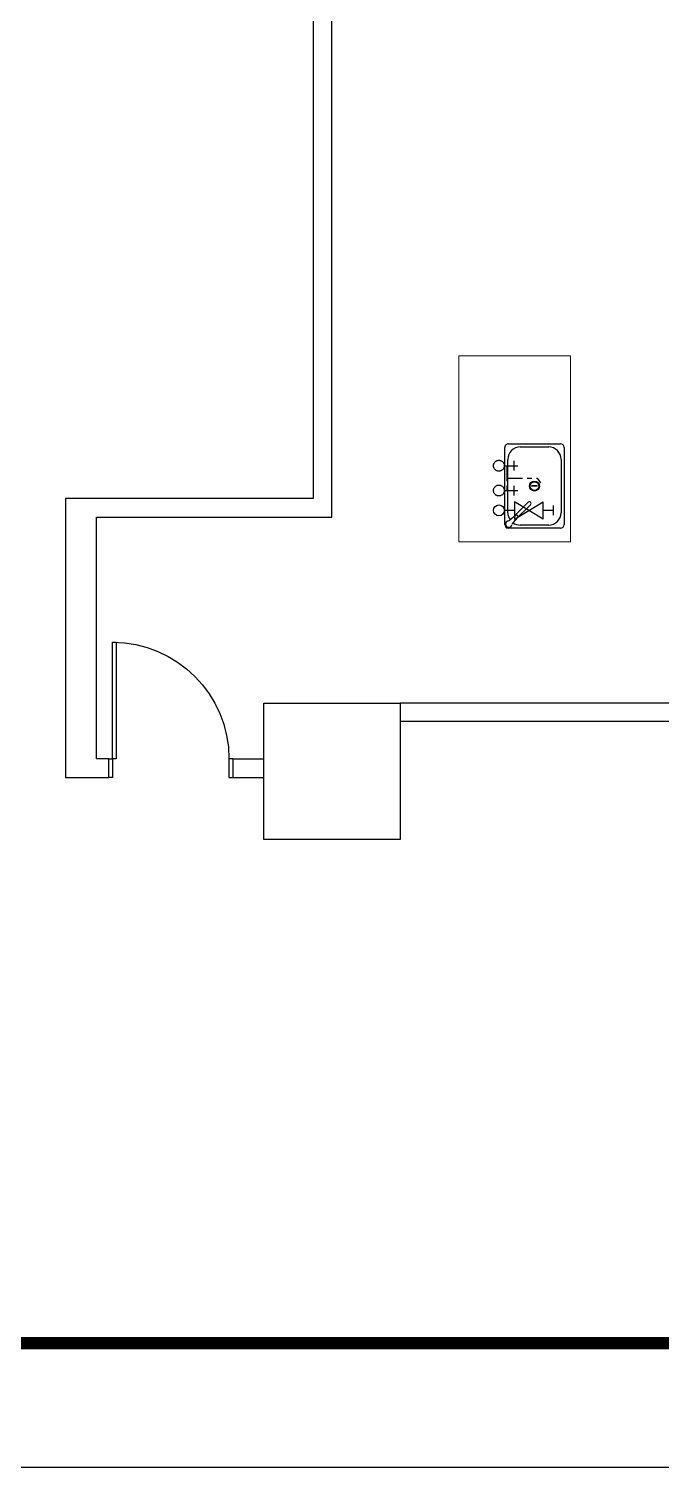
# Model space of a CAD drawing. Extents: x 489590 to 931630, y 16852 to 52972.
# Drawn here: x 505503 to 506013, y 50872 to 52032 of the extents above; entities that cross this region are included whole.
import ezdxf

# ---------------------------------------------------------------- set-up
doc = ezdxf.new("R2010")
doc.units = 0
doc.header["$LTSCALE"] = 50
doc.linetypes.add('CENTER', pattern=[50.8, 31.75, -6.35, 6.35, -6.35])
doc.linetypes.add('HOTWR', pattern=[0.625, 0.25, -0.075, 0.075, -0.075, 0.075, -0.075])
for name, color, linetype in [('08', 8, 'Continuous'), ('COL', 1, 'Continuous'), ('CW', 4, 'Continuous'), ('FURN', 4, 'Continuous'), ('L-L', 7, 'Continuous'), ('OPEN', 5, 'Continuous'), ('WALL', 2, 'Continuous')]:
    doc.layers.add(name, color=color, linetype=linetype)

# ---------------------------------------------------------------- blocks, each defined once
blk = doc.blocks.new('u14-02')
at = {"color": 9, "lineweight": -3, "true_color": 0xc7c8ca}
for p, q in [((-34, -51.9), (-34, -9.9)), ((-31, -6.9), (31, -6.9)), ((-23.8, -15.5), (-27.5, -11.1)), ((-21.5, -9.4), (21.5, -9.4)), ((34, -9.9), (34, -51.9)), ((-31.5, -42.4), (-31.5, -19.4)), ((-25.4, -17.1), (-29.8, -13.4)), ((-27.6, -15.2), (-15.1, -27.8)), ((-25.7, -13.3), (-13.1, -25.8)), ((31.5, -19.4), (31.5, -42.4)), ((-0.2, -28.9), (0.2, -28.9)), ((-0.2, -32.9), (-0.2, -28.9)), ((-0.2, -32.9), (0.2, -32.9)), ((0, -33.4), (0, -28.4)), ((0.2, -32.9), (0.2, -28.9)), ((31, -54.9), (-31, -54.9)), ((21.5, -52.4), (-21.5, -52.4))]:
    blk.add_line(p, q, dxfattribs=at)
for radius in [4, 3.5]:
    blk.add_circle((0, -30.9), radius, dxfattribs=at)
for centre, radius, start, end in [((-31, -9.9), 3, 90, 180), ((-30.7, -10.2), 2.6, 10.8513, 259.1487), ((-25.2, -9.2), 3, 190.8513, 220), ((-21.5, -19.4), 10, 90, 125.6378), ((21.5, -19.4), 10, 0, 90), ((31, -9.9), 3, 0, 90), ((-21.5, -19.4), 10, 144.3622, 180), ((-31.7, -15.7), 3, 50, 79.1487), ((-24.6, -16.3), 1.15, 225, 45), ((-14.1, -26.8), 1.4, 225, 45), ((-21.5, -42.4), 10, 180, 270), ((21.5, -42.4), 10, 270, 0), ((-31, -51.9), 3, 180, 270), ((31, -51.9), 3, 270, 0)]:
    blk.add_arc(centre, radius, start, end, dxfattribs=at)
blk = doc.blocks.new('A$C037A192A')
at = {"layer": 'OPEN', "color": 9, "true_color": 0xc7c8ca}
for p, q in [((97, 188), (94, 188)), ((94, 188), (94, 94)), ((97, 94), (97, 188)), ((0, 94), (3, 94)), ((3, 94), (3, 79)), ((94, 94), (97, 94)), ((100, 94), (97, 94)), ((97, 94), (97, 79)), ((3, 79), (0, 79)), ((97, 79), (100, 79))]:
    blk.add_line(p, q, dxfattribs=at)
blk.add_arc((97, 94), 94, 90, 180, dxfattribs=at)
blk = doc.blocks.new('A$C05A63BC5')
at = {"layer": 'COL', "color": 9, "true_color": 0xc7c8ca}
blk.add_lwpolyline([(0, 110), (110, 110), (110, 0), (0, 0)], close=True, dxfattribs=at)
at = {"layer": 'FURN', "color": 9, "lineweight": 0, "true_color": 0xc7c8ca}
blk.add_lwpolyline([(247.5, 240), (247.5, 390), (157.5, 390), (157.5, 240)], close=True, dxfattribs=at)
at = {"layer": 'WALL', "color": 9, "true_color": 0xc7c8ca}
for p, q in [((40, 985), (40, 275)), ((55, 260), (55, 985)), ((40, 275), (-160, 275)), ((-160, 275), (-160, 50)), ((-135, 65), (-135, 260)), ((-135, 260), (55, 260)), ((110, 110), (110, 95)), ((-125, 65), (-135, 65)), ((-125, 50), (-125, 65)), ((-25, 65), (0, 65)), ((-25, 65), (-25, 50)), ((-160, 50), (-125, 50)), ((-25, 50), (0, 50))]:
    blk.add_line(p, q, dxfattribs=at)
for points in [[(40, 975), (40, 288)], [(830, 110), (110, 110)], [(830, 110), (110, 110)], [(830, 95), (110, 95)], [(830, 95), (110, 95)]]:
    blk.add_lwpolyline(points, dxfattribs=at)
at = {"layer": 'FURN', "color": 9, "lineweight": 0, "true_color": 0xc7c8ca, "extrusion": (-8.79107e-27, -8.79106e-27, -1), "xscale": -1, "zscale": -1, "rotation": 270.0000127231762}
blk.add_blockref('u14-02', (-187.6, 285), dxfattribs=at)
at = {"layer": 'OPEN', "color": 9, "true_color": 0xc7c8ca, "xscale": -1}
blk.add_blockref('A$C037A192A', (-25, -29), dxfattribs=at)
blk = doc.blocks.new('A$C6F4479EE')
at = {"layer": '08'}
blk.add_lwpolyline([(0, 2100), (0, 0), (2970, 0), (2970, 2100)], close=True, dxfattribs=at)
at = {"layer": '08', "color": 8, "true_color": 0x737373, "const_width": 10}
blk.add_lwpolyline([(2535.7, 2000), (100, 2000), (100, 100), (2870, 100), (2870, 1814.8)], dxfattribs=at)
blk = doc.blocks.new('逆滲透給水凡而')
for p, q in [((0, -6.93), (0, 0)), ((6, -6.93), (-6, -6.93)), ((-6, -6.93), (6, -26.93)), ((-6, -26.93), (6, -6.93)), ((-6, -26.93), (6, -26.93)), ((0, -33.86), (0, -26.93)), ((3.39, -33.86), (-3.39, -33.86))]:
    blk.add_line(p, q)
at = {"linetype": 'Continuous'}
blk.add_circle((0, 3.75), 3.75, dxfattribs=at)
blk = doc.blocks.new('W16')
at = {"linetype": 'HOTWR'}
for p, q in [((0, 24.4), (3.9, 27.1)), ((0, 0), (0, 24.4)), ((-10, 0), (10, 0))]:
    blk.add_line(p, q, dxfattribs=at)
at = {"linetype": 'CENTER'}
for p, q in [((-6.1, 5.7), (-13.9, 5.7)), ((-10, -2.1), (-10, 8.7)), ((13.9, 5.7), (6.1, 5.7)), ((10, -2.1), (10, 8.7))]:
    blk.add_line(p, q, dxfattribs=at)
for centre in [(-10, -6.5), (10, -6.5)]:
    blk.add_circle(centre, 4.37, dxfattribs=at)

msp = doc.modelspace()

# ---------------------------------------------------------------- block references
at = {"layer": '08'}
msp.add_blockref('A$C6F4479EE', (504439.6, 50872.1, -120959), dxfattribs=at)
at = {"layer": 'CW', "linetype": 'Continuous', "rotation": 270}
msp.add_blockref('W16', (505888.7, 51669.7, -120959), dxfattribs=at)
at = {"layer": 'CW', "xscale": 1.164325893049439, "yscale": 1.164325893049439, "zscale": 1.164325893049439, "rotation": 90.00000000000001}
msp.add_blockref('逆滲透給水凡而', (505886.6, 51643.7, -120959), dxfattribs=at)
at = {"layer": 'L-L', "lineweight": -3}
msp.add_blockref('A$C05A63BC5', (505692.4, 51378.3, -120959), dxfattribs=at)

doc.saveas('drawing.dxf')
